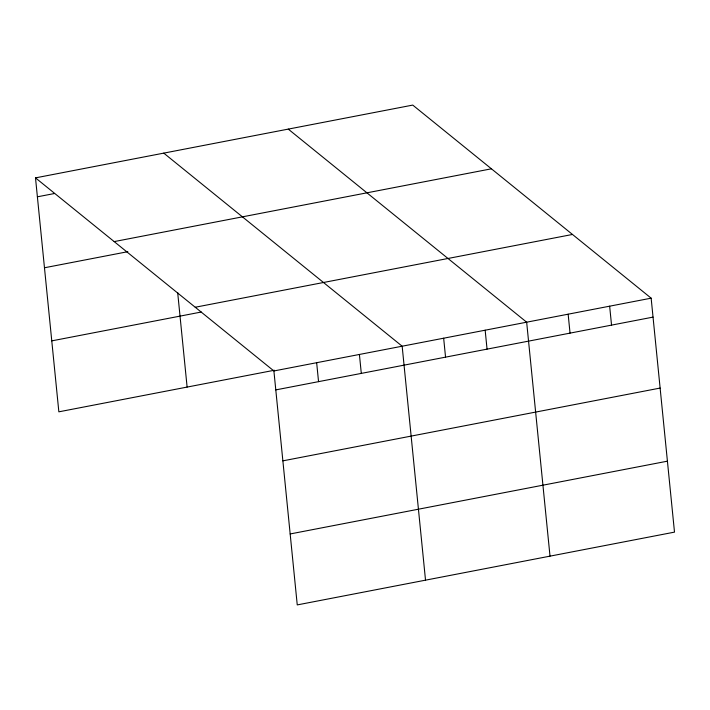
<?xml version="1.0" encoding="UTF-8"?>
<svg xmlns="http://www.w3.org/2000/svg" width="710" height="710" viewBox="0 0 710 710"><rect width="100%" height="100%" fill="white"/><g stroke="black" fill="none" stroke-linecap="round" stroke-linejoin="round"><path stroke-width="1.06" d="M35.5 177.873L412.75 105.089L651.15 298.173L674.5 532.127L297.25 604.911L273.9 370.957L35.5 177.873L58.85 411.827L274.362 370.247M37.39 196.812L54.492 193.519M114.168 241.595L491.418 168.811M44.473 267.768L127.844 251.686M195.232 307.244L572.473 234.46M51.768 340.871L201.312 312.018M273.9 370.957L651.15 298.173M275.791 389.896L653.04 317.113M282.873 460.852L660.122 388.068M290.168 533.955L667.418 461.172M288.26 129.113L526.66 322.198L550.01 556.143M163.762 153.129L402.162 346.214L425.521 580.159M609.65 306.179L611.541 325.127M568.151 314.193L570.041 333.132M485.161 330.203L487.051 349.142M443.661 338.208L445.552 357.148M359.411 354.459L361.301 373.407M316.66 362.712L318.55 381.652M177.669 292.476L187.112 387.074"/></g></svg>
